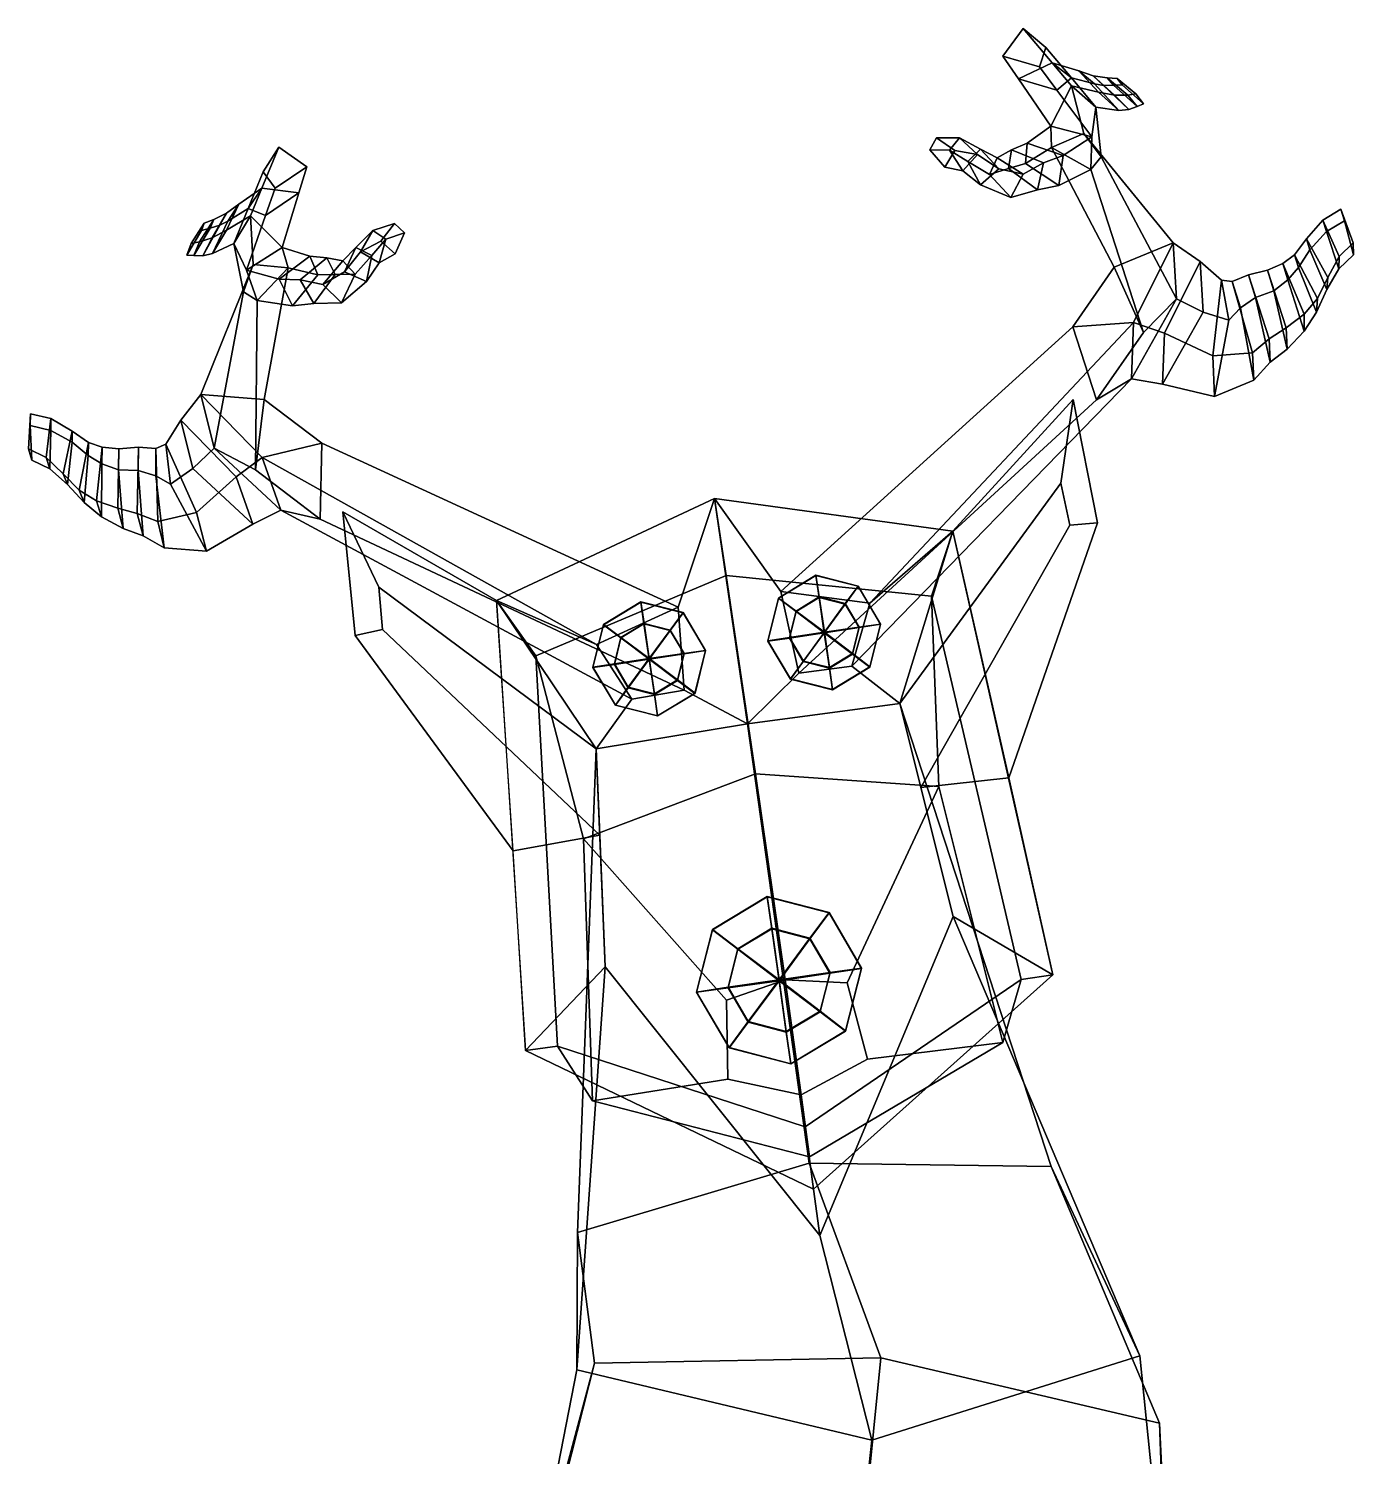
# Model space of a CAD drawing. Extents: x -141 to 84, y -151 to 338.
# Drawn here: x -100.3 to 76.6, y 147.2 to 337.8 of the extents above; entities that cross this region are included whole.
import ezdxf

# ---------------------------------------------------------------- set-up
doc = ezdxf.new("R2010")
doc.units = 0

msp = doc.modelspace()

# ---------------------------------------------------------------- linework, layer by layer
for points in [[(32.498646, 337.800385, 152.769943), (35.517334, 335.289307, 151.964478), (34.654804, 332.692993, 151.889999), (29.772875, 334.105652, 153.294601)], [(36.35939, 333.223785, 156.94339), (32.498646, 337.800385, 152.769943), (29.772875, 334.105652, 153.294601), (31.854406, 331.088348, 155.798935)], [(36.35939, 333.223785, 156.94339), (38.928284, 331.204956, 155.000259), (35.517334, 335.289307, 151.964478), (32.498646, 337.800385, 152.769943)], [(31.854406, 331.088348, 155.798935), (29.772875, 334.105652, 153.294601), (34.654804, 332.692993, 151.889999), (36.991055, 329.578522, 153.939804)], [(38.928284, 331.204956, 155.000259), (36.991055, 329.578522, 153.939804), (34.654804, 332.692993, 151.889999), (35.517334, 335.289307, 151.964478)], [(36.198292, 324.779114, 161.033752), (38.950001, 330.147583, 159.747467), (36.35939, 333.223785, 156.94339), (31.854406, 331.088348, 155.798935)], [(38.950001, 330.147583, 159.747467), (42.532917, 329.324646, 156.849243), (39.897133, 332.148193, 154.706131), (36.35939, 333.223785, 156.94339)], [(36.35939, 333.223785, 156.94339), (39.897133, 332.148193, 154.706131), (42.012871, 330.435974, 152.64357), (38.928284, 331.204956, 155.000259)], [(42.532917, 329.324646, 156.849243), (44.688637, 328.921661, 154.398926), (41.833206, 331.507935, 153.391083), (39.897133, 332.148193, 154.706131)], [(39.897133, 332.148193, 154.706131), (41.833206, 331.507935, 153.391083), (43.198479, 330.219147, 150.973083), (42.012871, 330.435974, 152.64357)], [(36.198292, 324.779114, 161.033752), (31.854406, 331.088348, 155.798935), (36.991055, 329.578522, 153.939804), (41.652744, 323.351746, 158.03624)], [(40.605816, 323.781921, 164.367523), (38.950001, 330.147583, 159.747467), (36.198292, 324.779114, 161.033752), (36.291756, 321.907806, 163.404617)], [(41.652744, 323.351746, 158.03624), (36.991055, 329.578522, 153.939804), (38.928284, 331.204956, 155.000259), (42.180771, 327.303497, 157.898804)], [(38.928284, 331.204956, 155.000259), (42.012871, 330.435974, 152.64357), (45.258633, 326.876892, 154.776672), (42.180771, 327.303497, 157.898804)], [(40.605816, 323.781921, 164.367523), (42.919254, 320.685242, 161.591019), (42.180771, 327.303497, 157.898804), (38.950001, 330.147583, 159.747467)], [(42.180771, 327.303497, 157.898804), (45.258633, 326.876892, 154.776672), (42.532917, 329.324646, 156.849243), (38.950001, 330.147583, 159.747467)], [(44.688637, 328.921661, 154.398926), (46.452412, 328.911896, 149.900513), (43.717415, 331.213318, 149.636032), (41.833206, 331.507935, 153.391083)], [(41.833206, 331.507935, 153.391083), (43.717415, 331.213318, 149.636032), (44.525635, 330.227448, 147.20047), (43.198479, 330.219147, 150.973083)], [(42.012871, 330.435974, 152.64357), (43.198479, 330.219147, 150.973083), (46.594131, 326.999939, 151.769455), (45.258633, 326.876892, 154.776672)], [(43.198479, 330.219147, 150.973083), (44.525635, 330.227448, 147.20047), (47.711349, 327.384338, 147.151718), (46.594131, 326.999939, 151.769455)], [(46.452412, 328.911896, 149.900513), (47.531326, 329.073334, 145.856766), (45.053143, 331.134613, 145.743149), (43.717415, 331.213318, 149.636032)], [(43.717415, 331.213318, 149.636032), (45.053143, 331.134613, 145.743149), (45.695148, 330.280792, 143.512589), (44.525635, 330.227448, 147.20047)], [(44.525635, 330.227448, 147.20047), (45.695148, 330.280792, 143.512589), (48.569572, 327.737976, 143.322083), (47.711349, 327.384338, 147.151718)], [(48.569572, 327.737976, 143.322083), (45.695148, 330.280792, 143.512589), (45.053143, 331.134613, 145.743149), (47.531326, 329.073334, 145.856766)], [(45.258633, 326.876892, 154.776672), (46.594131, 326.999939, 151.769455), (44.688637, 328.921661, 154.398926), (42.532917, 329.324646, 156.849243)], [(46.594131, 326.999939, 151.769455), (47.711349, 327.384338, 147.151718), (46.452412, 328.911896, 149.900513), (44.688637, 328.921661, 154.398926)], [(47.711349, 327.384338, 147.151718), (48.569572, 327.737976, 143.322083), (47.531326, 329.073334, 145.856766), (46.452412, 328.911896, 149.900513)], [(42.919254, 320.685242, 161.591019), (41.509342, 318.982452, 160.400238), (41.652744, 323.351746, 158.03624), (42.180771, 327.303497, 157.898804)], [(36.198292, 324.779114, 161.033752), (33.016151, 322.494965, 159.604645), (32.784843, 319.801697, 161.594772), (36.291756, 321.907806, 163.404617)], [(41.652744, 323.351746, 158.03624), (37.834736, 320.848236, 156.935257), (33.016151, 322.494965, 159.604645), (36.198292, 324.779114, 161.033752)], [(22.03688, 319.295441, 151.16597), (20.046551, 321.61026, 153.01796), (20.901869, 323.215576, 152.219772), (23.357977, 321.509766, 150.590637)], [(23.982243, 323.195892, 153.984207), (20.901869, 323.215576, 152.219772), (20.046551, 321.61026, 153.01796), (22.657434, 321.559052, 154.642868)], [(26.382042, 320.977325, 152.068253), (23.357977, 321.509766, 150.590637), (20.901869, 323.215576, 152.219772), (23.982243, 323.195892, 153.984207)], [(26.80238, 321.71228, 155.932724), (23.982243, 323.195892, 153.984207), (22.657434, 321.559052, 154.642868), (25.118572, 320.034454, 156.523468)], [(29.23568, 319.085754, 153.715271), (26.382042, 320.977325, 152.068253), (23.982243, 323.195892, 153.984207), (26.80238, 321.71228, 155.932724)], [(33.016151, 322.494965, 159.604645), (30.936371, 321.589508, 158.491348), (30.53651, 319.121124, 160.190521), (32.784843, 319.801697, 161.594772)], [(37.834736, 320.848236, 156.935257), (35.201061, 319.896088, 156.095169), (30.936371, 321.589508, 158.491348), (33.016151, 322.494965, 159.604645)], [(52.513546, 309.202087, 175.84584), (40.605816, 323.781921, 164.367523), (36.291756, 321.907806, 163.404617), (44.65464, 305.948242, 177.607834)], [(41.509342, 318.982452, 160.400238), (37.256359, 316.839386, 158.841614), (37.834736, 320.848236, 156.935257), (41.652744, 323.351746, 158.03624)], [(52.959984, 301.722198, 172.863602), (42.919254, 320.685242, 161.591019), (40.605816, 323.781921, 164.367523), (52.513546, 309.202087, 175.84584)], [(-69.120522, 316.474426, 156.825272), (-66.847534, 321.97464, 152.653976), (-68.963188, 318.675812, 151.845383), (-70.964554, 313.781097, 154.879608)], [(-69.120522, 316.474426, 156.825272), (-64.190956, 315.850494, 155.692612), (-63.131588, 319.335388, 153.188934), (-66.847534, 321.97464, 152.653976)], [(-66.847534, 321.97464, 152.653976), (-63.131588, 319.335388, 153.188934), (-67.357216, 316.496643, 151.775986), (-68.963188, 318.675812, 151.845383)], [(22.657434, 321.559052, 154.642868), (20.046551, 321.61026, 153.01796), (22.03688, 319.295441, 151.16597), (24.43309, 318.813232, 152.391693)], [(24.43309, 318.813232, 152.391693), (22.03688, 319.295441, 151.16597), (23.357977, 321.509766, 150.590637), (26.382042, 320.977325, 152.068253)], [(25.118572, 320.034454, 156.523468), (22.657434, 321.559052, 154.642868), (24.43309, 318.813232, 152.391693), (26.809061, 316.929962, 153.884933)], [(26.809061, 316.929962, 153.884933), (24.43309, 318.813232, 152.391693), (26.382042, 320.977325, 152.068253), (29.23568, 319.085754, 153.715271)], [(29.030426, 320.562286, 157.515823), (26.80238, 321.71228, 155.932724), (25.118572, 320.034454, 156.523468), (27.990139, 318.331909, 158.687622)], [(32.49268, 318.345276, 155.306046), (29.23568, 319.085754, 153.715271), (26.80238, 321.71228, 155.932724), (29.030426, 320.562286, 157.515823)], [(30.936371, 321.589508, 158.491348), (29.030426, 320.562286, 157.515823), (27.990139, 318.331909, 158.687622), (30.53651, 319.121124, 160.190521)], [(35.201061, 319.896088, 156.095169), (32.49268, 318.345276, 155.306046), (29.030426, 320.562286, 157.515823), (30.936371, 321.589508, 158.491348)], [(36.291756, 321.907806, 163.404617), (32.784843, 319.801697, 161.594772), (37.256359, 316.839386, 158.841614), (41.509342, 318.982452, 160.400238)], [(37.256359, 316.839386, 158.841614), (34.411671, 316.272308, 157.672104), (35.201061, 319.896088, 156.095169), (37.834736, 320.848236, 156.935257)], [(48.543968, 297.226868, 172.848892), (44.65464, 305.948242, 177.607834), (36.291756, 321.907806, 163.404617), (41.509342, 318.982452, 160.400238)], [(52.959984, 301.722198, 172.863602), (48.543968, 297.226868, 172.848892), (41.509342, 318.982452, 160.400238), (42.919254, 320.685242, 161.591019)], [(-70.964554, 313.781097, 154.879608), (-68.963188, 318.675812, 151.845383), (-67.357216, 316.496643, 151.775986), (-68.633591, 312.845306, 153.825073)], [(-64.190956, 315.850494, 155.692612), (-68.633591, 312.845306, 153.825073), (-67.357216, 316.496643, 151.775986), (-63.131588, 319.335388, 153.188934)], [(27.990139, 318.331909, 158.687622), (25.118572, 320.034454, 156.523468), (26.809061, 316.929962, 153.884933), (30.855827, 315.235962, 156.204071)], [(30.855827, 315.235962, 156.204071), (26.809061, 316.929962, 153.884933), (29.23568, 319.085754, 153.715271), (32.49268, 318.345276, 155.306046)], [(30.53651, 319.121124, 160.190521), (27.990139, 318.331909, 158.687622), (30.855827, 315.235962, 156.204071), (34.411671, 316.272308, 157.672104)], [(32.784843, 319.801697, 161.594772), (30.53651, 319.121124, 160.190521), (34.411671, 316.272308, 157.672104), (37.256359, 316.839386, 158.841614)], [(34.411671, 316.272308, 157.672104), (30.855827, 315.235962, 156.204071), (32.49268, 318.345276, 155.306046), (35.201061, 319.896088, 156.095169)], [(-70.648087, 312.78241, 159.628204), (-69.120522, 316.474426, 156.825272), (-72.172768, 314.370392, 154.582306), (-73.823418, 310.904633, 156.72406)], [(-69.120522, 316.474426, 156.825272), (-70.964554, 313.781097, 154.879608), (-73.679077, 312.107086, 152.517853), (-72.172768, 314.370392, 154.582306)], [(-66.407166, 308.573151, 160.92662), (-64.190956, 315.850494, 155.692612), (-69.120522, 316.474426, 156.825272), (-70.648087, 312.78241, 159.628204)], [(-66.407166, 308.573151, 160.92662), (-71.185959, 305.555847, 157.920654), (-68.633591, 312.845306, 153.825073), (-64.190956, 315.850494, 155.692612)], [(-75.76458, 309.86203, 154.270111), (-73.828232, 313.171173, 153.264252), (-75.548126, 312.312012, 149.505859), (-77.458626, 309.308411, 149.768295)], [(-73.828232, 313.171173, 153.264252), (-74.749199, 311.537506, 150.845322), (-76.030067, 311.134949, 147.070084), (-75.548126, 312.312012, 149.505859)], [(-73.823418, 310.904633, 156.72406), (-72.172768, 314.370392, 154.582306), (-73.828232, 313.171173, 153.264252), (-75.76458, 309.86203, 154.270111)], [(-70.964554, 313.781097, 154.879608), (-72.876038, 309.112183, 157.777023), (-75.691284, 307.764801, 154.649612), (-73.679077, 312.107086, 152.517853)], [(-72.876038, 309.112183, 157.777023), (-70.648087, 312.78241, 159.628204), (-73.823418, 310.904633, 156.72406), (-75.691284, 307.764801, 154.649612)], [(-72.172768, 314.370392, 154.582306), (-73.679077, 312.107086, 152.517853), (-74.749199, 311.537506, 150.845322), (-73.828232, 313.171173, 153.264252)], [(-71.185959, 305.555847, 157.920654), (-72.876038, 309.112183, 157.777023), (-70.964554, 313.781097, 154.879608), (-68.633591, 312.845306, 153.825073)], [(-70.294037, 306.28537, 164.253403), (-70.648087, 312.78241, 159.628204), (-72.876038, 309.112183, 157.777023), (-71.580818, 302.661743, 161.476624)], [(-70.294037, 306.28537, 164.253403), (-65.625565, 305.841003, 163.300797), (-66.407166, 308.573151, 160.92662), (-70.648087, 312.78241, 159.628204)], [(74.665871, 307.35199, 153.058197), (76.532288, 309.187805, 149.955566), (74.885475, 313.690887, 149.51445), (72.480537, 312.224823, 152.950119)], [(72.480537, 312.224823, 152.950119), (74.885475, 313.690887, 149.51445), (75.374817, 312.152649, 147.267349), (72.970818, 310.694122, 150.3367)], [(76.532288, 309.187805, 149.955566), (76.568932, 307.581818, 147.41774), (75.374817, 312.152649, 147.267349), (74.885475, 313.690887, 149.51445)], [(-79.147034, 307.551544, 143.187469), (-78.550179, 309.126282, 145.722214), (-76.811386, 311.824677, 145.610443), (-77.174042, 310.823273, 143.379807)], [(-76.030067, 311.134949, 147.070084), (-78.208817, 307.484833, 147.019272), (-79.147034, 307.551544, 143.187469), (-77.174042, 310.823273, 143.379807)], [(-77.458626, 309.308411, 149.768295), (-75.548126, 312.312012, 149.505859), (-76.811386, 311.824677, 145.610443), (-78.550179, 309.126282, 145.722214)], [(-74.749199, 311.537506, 150.845322), (-77.011719, 307.469147, 151.639694), (-78.208817, 307.484833, 147.019272), (-76.030067, 311.134949, 147.070084)], [(-75.548126, 312.312012, 149.505859), (-76.030067, 311.134949, 147.070084), (-77.174042, 310.823273, 143.379807), (-76.811386, 311.824677, 145.610443)], [(-73.679077, 312.107086, 152.517853), (-75.691284, 307.764801, 154.649612), (-77.011719, 307.469147, 151.639694), (-74.749199, 311.537506, 150.845322)], [(-75.691284, 307.764801, 154.649612), (-73.823418, 310.904633, 156.72406), (-75.76458, 309.86203, 154.270111), (-77.011719, 307.469147, 151.639694)], [(-58.092197, 305.333893, 153.627563), (-56.55444, 308.559814, 155.846817), (-54.321789, 310.825134, 153.902176), (-55.947525, 307.992493, 151.983871)], [(-56.55444, 308.559814, 155.846817), (-54.444145, 307.492279, 156.442459), (-52.564903, 309.686218, 154.565018), (-54.321789, 310.825134, 153.902176)], [(-55.947525, 307.992493, 151.983871), (-54.321789, 310.825134, 153.902176), (-51.400566, 311.789154, 152.143692), (-53.232502, 309.422058, 150.511459)], [(-54.321789, 310.825134, 153.902176), (-52.564903, 309.686218, 154.565018), (-50.099503, 310.535187, 152.945068), (-51.400566, 311.789154, 152.143692)], [(-51.306164, 307.735474, 151.091431), (-53.232502, 309.422058, 150.511459), (-51.400566, 311.789154, 152.143692), (-50.099503, 310.535187, 152.945068)], [(73.142265, 304.558105, 156.757324), (74.665871, 307.35199, 153.058197), (72.480537, 312.224823, 152.950119), (70.289261, 309.729797, 157.171326)], [(70.289261, 309.729797, 157.171326), (72.480537, 312.224823, 152.950119), (72.970818, 310.694122, 150.3367), (70.73333, 308.270966, 154.13028)], [(72.970818, 310.694122, 150.3367), (75.374817, 312.152649, 147.267349), (76.568932, 307.581818, 147.41774), (74.639038, 305.726776, 150.149567)], [(-78.208817, 307.484833, 147.019272), (-77.458626, 309.308411, 149.768295), (-78.550179, 309.126282, 145.722214), (-79.147034, 307.551544, 143.187469)], [(-77.011719, 307.469147, 151.639694), (-75.76458, 309.86203, 154.270111), (-77.458626, 309.308411, 149.768295), (-78.208817, 307.484833, 147.019272)], [(-71.580818, 302.661743, 161.476624), (-72.876038, 309.112183, 157.777023), (-71.185959, 305.555847, 157.920654), (-69.732216, 301.488983, 160.290512)], [(-53.439644, 306.546417, 152.313156), (-55.947525, 307.992493, 151.983871), (-53.232502, 309.422058, 150.511459), (-51.306164, 307.735474, 151.091431)], [(-54.444145, 307.492279, 156.442459), (-55.133152, 304.041534, 153.803894), (-53.439644, 306.546417, 152.313156), (-52.564903, 309.686218, 154.565018)], [(-52.564903, 309.686218, 154.565018), (-53.439644, 306.546417, 152.313156), (-51.306164, 307.735474, 151.091431), (-50.099503, 310.535187, 152.945068)], [(47.235043, 298.57547, 182.689713), (52.513546, 309.202087, 175.84584), (44.65464, 305.948242, 177.607834), (39.096497, 297.990417, 183.07431)], [(47.235043, 298.57547, 182.689713), (51.335075, 297.139801, 180.680618), (56.104614, 306.694275, 174.518646), (52.513546, 309.202087, 175.84584)], [(52.513546, 309.202087, 175.84584), (56.104614, 306.694275, 174.518646), (56.498665, 299.95874, 171.839752), (52.959984, 301.722198, 172.863602)], [(71.774879, 301.769501, 160.343918), (73.142265, 304.558105, 156.757324), (70.289261, 309.729797, 157.171326), (68.696526, 307.575287, 160.681412)], [(68.696526, 307.575287, 160.681412), (70.289261, 309.729797, 157.171326), (70.73333, 308.270966, 154.13028), (69.215477, 305.90036, 157.331512)], [(70.73333, 308.270966, 154.13028), (72.970818, 310.694122, 150.3367), (74.639038, 305.726776, 150.149567), (72.997604, 302.964905, 153.425262)], [(74.639038, 305.726776, 150.149567), (76.568932, 307.581818, 147.41774), (76.532288, 309.187805, 149.955566), (74.665871, 307.35199, 153.058197)], [(-71.185959, 305.555847, 157.920654), (-66.407166, 308.573151, 160.92662), (-62.695187, 307.395294, 159.50618), (-66.801857, 304.366486, 156.829819)], [(-66.801857, 304.366486, 156.829819), (-62.695187, 307.395294, 159.50618), (-60.44619, 307.178223, 158.397812), (-64.010216, 304.274384, 155.995651)], [(-66.407166, 308.573151, 160.92662), (-65.625565, 305.841003, 163.300797), (-61.659595, 304.928101, 161.499832), (-62.695187, 307.395294, 159.50618)], [(-64.010216, 304.274384, 155.995651), (-60.44619, 307.178223, 158.397812), (-58.325691, 306.79248, 157.426941), (-60.967781, 303.640106, 155.213211)], [(-62.695187, 307.395294, 159.50618), (-61.659595, 304.928101, 161.499832), (-59.318546, 304.973328, 160.100433), (-60.44619, 307.178223, 158.397812)], [(-60.967781, 303.640106, 155.213211), (-58.325691, 306.79248, 157.426941), (-56.55444, 308.559814, 155.846817), (-58.092197, 305.333893, 153.627563)], [(-60.44619, 307.178223, 158.397812), (-59.318546, 304.973328, 160.100433), (-56.661236, 305.006744, 158.603027), (-58.325691, 306.79248, 157.426941)], [(-56.661236, 305.006744, 158.603027), (-58.47411, 301.207642, 156.117538), (-55.133152, 304.041534, 153.803894), (-54.444145, 307.492279, 156.442459)], [(-58.325691, 306.79248, 157.426941), (-56.661236, 305.006744, 158.603027), (-54.444145, 307.492279, 156.442459), (-56.55444, 308.559814, 155.846817)], [(-55.133152, 304.041534, 153.803894), (-58.092197, 305.333893, 153.627563), (-55.947525, 307.992493, 151.983871), (-53.439644, 306.546417, 152.313156)], [(70.009651, 299.693024, 163.613159), (71.774879, 301.769501, 160.343918), (68.696526, 307.575287, 160.681412), (67.129539, 306.420746, 163.333481)], [(67.129539, 306.420746, 163.333481), (68.696526, 307.575287, 160.681412), (69.215477, 305.90036, 157.331512), (67.822815, 304.262695, 159.786499)], [(69.215477, 305.90036, 157.331512), (70.73333, 308.270966, 154.13028), (72.997604, 302.964905, 153.425262), (71.642433, 299.952576, 156.662354)], [(72.997604, 302.964905, 153.425262), (74.639038, 305.726776, 150.149567), (74.665871, 307.35199, 153.058197), (73.142265, 304.558105, 156.757324)], [(-77.259781, 288.956573, 175.730515), (-68.794594, 288.275055, 177.508911), (-65.625565, 305.841003, 163.300797), (-70.294037, 306.28537, 164.253403)], [(-75.486961, 281.791931, 172.757339), (-77.259781, 288.956573, 175.730515), (-70.294037, 306.28537, 164.253403), (-71.580818, 302.661743, 161.476624)], [(-69.732216, 301.488983, 160.290512), (-71.185959, 305.555847, 157.920654), (-66.801857, 304.366486, 156.829819), (-65.044029, 300.767883, 158.741989)], [(-69.949883, 278.8927, 172.754456), (-69.732216, 301.488983, 160.290512), (-65.625565, 305.841003, 163.300797), (-68.794594, 288.275055, 177.508911)], [(-65.625565, 305.841003, 163.300797), (-69.732216, 301.488983, 160.290512), (-65.044029, 300.767883, 158.741989), (-61.659595, 304.928101, 161.499832)], [(-59.318546, 304.973328, 160.100433), (-62.167587, 301.100769, 157.57814), (-58.47411, 301.207642, 156.117538), (-56.661236, 305.006744, 158.603027)], [(-58.47411, 301.207642, 156.117538), (-60.967781, 303.640106, 155.213211), (-58.092197, 305.333893, 153.627563), (-55.133152, 304.041534, 153.803894)], [(39.096497, 297.990417, 183.07431), (44.65464, 305.948242, 177.607834), (48.543968, 297.226868, 172.848892), (42.296234, 288.259491, 177.153366)], [(51.335075, 297.139801, 180.680618), (57.7943, 294.093567, 178.329681), (58.944839, 304.223846, 173.805847), (56.104614, 306.694275, 174.518646)], [(56.104614, 306.694275, 174.518646), (58.944839, 304.223846, 173.805847), (59.94862, 298.858582, 170.283905), (56.498665, 299.95874, 171.839752)], [(65.331352, 296.399261, 170.297775), (67.603958, 297.846375, 167.175873), (65.095634, 305.529633, 166.155411), (62.543018, 304.933258, 169.163803)], [(62.543018, 304.933258, 169.163803), (65.095634, 305.529633, 166.155411), (65.953857, 302.799194, 162.443024), (63.4972, 301.900513, 165.038971)], [(67.603958, 297.846375, 167.175873), (70.009651, 299.693024, 163.613159), (67.129539, 306.420746, 163.333481), (65.095634, 305.529633, 166.155411)], [(65.095634, 305.529633, 166.155411), (67.129539, 306.420746, 163.333481), (67.822815, 304.262695, 159.786499), (65.953857, 302.799194, 162.443024)], [(67.822815, 304.262695, 159.786499), (69.215477, 305.90036, 157.331512), (71.642433, 299.952576, 156.662354), (69.997917, 297.413116, 159.651764)], [(-65.044029, 300.767883, 158.741989), (-66.801857, 304.366486, 156.829819), (-64.010216, 304.274384, 155.995651), (-62.167587, 301.100769, 157.57814)], [(-61.659595, 304.928101, 161.499832), (-65.044029, 300.767883, 158.741989), (-62.167587, 301.100769, 157.57814), (-59.318546, 304.973328, 160.100433)], [(-62.167587, 301.100769, 157.57814), (-64.010216, 304.274384, 155.995651), (-60.967781, 303.640106, 155.213211), (-58.47411, 301.207642, 156.117538)], [(57.7943, 294.093567, 178.329681), (63.075768, 294.501282, 173.820404), (60.400429, 304.054199, 172.174591), (58.944839, 304.223846, 173.805847)], [(58.944839, 304.223846, 173.805847), (60.400429, 304.054199, 172.174591), (61.491596, 300.499664, 167.733017), (59.94862, 298.858582, 170.283905)], [(63.075768, 294.501282, 173.820404), (65.331352, 296.399261, 170.297775), (62.543018, 304.933258, 169.163803), (60.400429, 304.054199, 172.174591)], [(60.400429, 304.054199, 172.174591), (62.543018, 304.933258, 169.163803), (63.4972, 301.900513, 165.038971), (61.491596, 300.499664, 167.733017)], [(65.953857, 302.799194, 162.443024), (67.822815, 304.262695, 159.786499), (69.997917, 297.413116, 159.651764), (67.707359, 295.015869, 162.950592)], [(71.642433, 299.952576, 156.662354), (72.997604, 302.964905, 153.425262), (73.142265, 304.558105, 156.757324), (71.774879, 301.769501, 160.343918)], [(-75.486961, 281.791931, 172.757339), (-71.580818, 302.661743, 161.476624), (-69.732216, 301.488983, 160.290512), (-69.949883, 278.8927, 172.754456)], [(46.962769, 291.02243, 178.341583), (42.296234, 288.259491, 177.153366), (48.543968, 297.226868, 172.848892), (52.959984, 301.722198, 172.863602)], [(52.959984, 301.722198, 172.863602), (56.498665, 299.95874, 171.839752), (51.083691, 290.337128, 176.771927), (46.962769, 291.02243, 178.341583)], [(61.491596, 300.499664, 167.733017), (63.4972, 301.900513, 165.038971), (65.446594, 293.255493, 165.603027), (63.253742, 290.841156, 168.71579)], [(63.4972, 301.900513, 165.038971), (65.953857, 302.799194, 162.443024), (67.707359, 295.015869, 162.950592), (65.446594, 293.255493, 165.603027)], [(69.997917, 297.413116, 159.651764), (71.642433, 299.952576, 156.662354), (71.774879, 301.769501, 160.343918), (70.009651, 299.693024, 163.613159)], [(56.498665, 299.95874, 171.839752), (59.94862, 298.858582, 170.283905), (58.008369, 288.69223, 173.832565), (51.083691, 290.337128, 176.771927)], [(59.94862, 298.858582, 170.283905), (61.491596, 300.499664, 167.733017), (63.253742, 290.841156, 168.71579), (58.008369, 288.69223, 173.832565)], [(67.707359, 295.015869, 162.950592), (69.997917, 297.413116, 159.651764), (70.009651, 299.693024, 163.613159), (67.603958, 297.846375, 167.175873)], [(0.133833, 262.631042, 199.576828), (12.027807, 261.072113, 199.545776), (47.235043, 298.57547, 182.689713), (39.096497, 297.990417, 183.07431)], [(0.133833, 262.631042, 199.576828), (39.096497, 297.990417, 183.07431), (42.296234, 288.259491, 177.153366), (2.544589, 251.750656, 189.272949)], [(12.027807, 261.072113, 199.545776), (9.606015, 252.682388, 192.20163), (46.962769, 291.02243, 178.341583), (47.235043, 298.57547, 182.689713)], [(46.962769, 291.02243, 178.341583), (51.083691, 290.337128, 176.771927), (51.335075, 297.139801, 180.680618), (47.235043, 298.57547, 182.689713)], [(65.446594, 293.255493, 165.603027), (67.707359, 295.015869, 162.950592), (67.603958, 297.846375, 167.175873), (65.331352, 296.399261, 170.297775)], [(51.083691, 290.337128, 176.771927), (58.008369, 288.69223, 173.832565), (57.7943, 294.093567, 178.329681), (51.335075, 297.139801, 180.680618)], [(63.253742, 290.841156, 168.71579), (65.446594, 293.255493, 165.603027), (65.331352, 296.399261, 170.297775), (63.075768, 294.501282, 173.820404)], [(58.008369, 288.69223, 173.832565), (63.253742, 290.841156, 168.71579), (63.075768, 294.501282, 173.820404), (57.7943, 294.093567, 178.329681)], [(9.606015, 252.682388, 192.20163), (2.544589, 251.750656, 189.272949), (42.296234, 288.259491, 177.153366), (46.962769, 291.02243, 178.341583)], [(-69.065811, 280.560547, 182.595642), (-77.259781, 288.956573, 175.730515), (-79.948349, 285.51532, 174.401184), (-72.564079, 277.977264, 180.582413)], [(-77.259781, 288.956573, 175.730515), (-75.486961, 281.791931, 172.757339), (-78.348709, 279.070892, 171.730667), (-79.948349, 285.51532, 174.401184)], [(-69.065811, 280.560547, 182.595642), (-61.124916, 282.458435, 182.992722), (-68.794594, 288.275055, 177.508911), (-77.259781, 288.956573, 175.730515)], [(-61.124916, 282.458435, 182.992722), (-61.343567, 272.320953, 177.077225), (-69.949883, 278.8927, 172.754456), (-68.794594, 288.275055, 177.508911)], [(37.517014, 277.116608, 186.620102), (16.024065, 247.684494, 189.844757), (23.096821, 270.719574, 209.169296), (39.17543, 288.301819, 191.570236)], [(42.419807, 271.822052, 191.669754), (39.17543, 288.301819, 191.570236), (23.096821, 270.719574, 209.169296), (30.580845, 237.779068, 209.403976)], [(39.17543, 288.301819, 191.570236), (42.419807, 271.822052, 191.669754), (38.708652, 271.489899, 186.661026), (37.517014, 277.116608, 186.620102)], [(-100.254784, 281.678833, 149.803726), (-100.016014, 286.38324, 149.357391), (-100.035194, 284.796448, 147.112152), (-99.824562, 280.16568, 147.268509)], [(-97.922508, 280.526581, 152.912125), (-97.276657, 285.741028, 152.799225), (-100.016014, 286.38324, 149.357391), (-100.254784, 281.678833, 149.803726)], [(-97.276657, 285.741028, 152.799225), (-97.300529, 284.160065, 150.187576), (-100.035194, 284.796448, 147.112152), (-100.016014, 286.38324, 149.357391)], [(-97.300529, 284.160065, 150.187576), (-97.427727, 279.01355, 150.006165), (-99.824562, 280.16568, 147.268509), (-100.035194, 284.796448, 147.112152)], [(-95.634148, 278.374207, 156.617966), (-94.434708, 284.070831, 157.027847), (-97.276657, 285.741028, 152.799225), (-97.922508, 280.526581, 152.912125)], [(-94.437767, 282.570251, 153.988464), (-95.038406, 276.925629, 153.288605), (-97.427727, 279.01355, 150.006165), (-97.300529, 284.160065, 150.187576)], [(-94.434708, 284.070831, 157.027847), (-94.437767, 282.570251, 153.988464), (-97.300529, 284.160065, 150.187576), (-97.276657, 285.741028, 152.799225)], [(-93.498306, 276.17807, 160.210876), (-92.267662, 282.536591, 160.543732), (-94.434708, 284.070831, 157.027847), (-95.634148, 278.374207, 156.617966)], [(-92.267662, 282.536591, 160.543732), (-92.280029, 280.810486, 157.195648), (-94.437767, 282.570251, 153.988464), (-94.434708, 284.070831, 157.027847)], [(-72.564079, 277.977264, 180.582413), (-79.948349, 285.51532, 174.401184), (-81.931984, 282.339996, 173.687531), (-77.845932, 273.178711, 178.226456)], [(-79.948349, 285.51532, 174.401184), (-78.348709, 279.070892, 171.730667), (-81.323608, 277.001923, 170.171448), (-81.931984, 282.339996, 173.687531)], [(-92.280029, 280.810486, 157.195648), (-92.850441, 274.515503, 156.532242), (-95.038406, 276.925629, 153.288605), (-94.437767, 282.570251, 153.988464)], [(-91.193863, 274.765472, 163.485703), (-90.423409, 281.929016, 163.199905), (-92.267662, 282.536591, 160.543732), (-93.498306, 276.17807, 160.210876)], [(-90.423409, 281.929016, 163.199905), (-90.460861, 279.697479, 159.655151), (-92.280029, 280.810486, 157.195648), (-92.267662, 282.536591, 160.543732)], [(-81.931984, 282.339996, 173.687531), (-81.323608, 277.001923, 170.171448), (-83.286354, 278.077026, 167.61615), (-83.276291, 281.741699, 172.054367)], [(-77.845932, 273.178711, 178.226456), (-81.931984, 282.339996, 173.687531), (-83.276291, 281.741699, 172.054367), (-83.022301, 271.980438, 173.709625)], [(-69.065811, 280.560547, 182.595642), (-24.465559, 255.562195, 199.524963), (-13.539767, 260.560669, 199.56871), (-61.124916, 282.458435, 182.992722)], [(-13.539767, 260.560669, 199.56871), (-12.741092, 249.458359, 189.26503), (-61.343567, 272.320953, 177.077225), (-61.124916, 282.458435, 182.992722)], [(-97.427727, 279.01355, 150.006165), (-97.922508, 280.526581, 152.912125), (-100.254784, 281.678833, 149.803726), (-99.824562, 280.16568, 147.268509)], [(-95.038406, 276.925629, 153.288605), (-95.634148, 278.374207, 156.617966), (-97.922508, 280.526581, 152.912125), (-97.427727, 279.01355, 150.006165)], [(-90.460861, 279.697479, 159.655151), (-90.527161, 272.632446, 159.527695), (-92.850441, 274.515503, 156.532242), (-92.280029, 280.810486, 157.195648)], [(-88.345039, 273.758301, 167.054398), (-88.210838, 281.708191, 166.026154), (-90.423409, 281.929016, 163.199905), (-91.193863, 274.765472, 163.485703)], [(-88.210838, 281.708191, 166.026154), (-88.238106, 278.889801, 162.316544), (-90.460861, 279.697479, 159.655151), (-90.423409, 281.929016, 163.199905)], [(-85.741928, 273.083771, 170.181412), (-85.589577, 281.919342, 169.039185), (-88.210838, 281.708191, 166.026154), (-88.345039, 273.758301, 167.054398)], [(-85.589577, 281.919342, 169.039185), (-85.620895, 278.786865, 164.917282), (-88.238106, 278.889801, 162.316544), (-88.210838, 281.708191, 166.026154)], [(-83.022301, 271.980438, 173.709625), (-83.276291, 281.741699, 172.054367), (-85.589577, 281.919342, 169.039185), (-85.741928, 273.083771, 170.181412)], [(-83.276291, 281.741699, 172.054367), (-83.286354, 278.077026, 167.61615), (-85.620895, 278.786865, 164.917282), (-85.589577, 281.919342, 169.039185)], [(-75.486961, 281.791931, 172.757339), (-66.60434, 273.529816, 178.256378), (-70.344246, 271.652466, 176.682053), (-78.348709, 279.070892, 171.730667)], [(-66.60434, 273.529816, 178.256378), (-75.486961, 281.791931, 172.757339), (-69.949883, 278.8927, 172.754456), (-61.343567, 272.320953, 177.077225)], [(-66.60434, 273.529816, 178.256378), (-69.065811, 280.560547, 182.595642), (-72.564079, 277.977264, 180.582413), (-70.344246, 271.652466, 176.682053)], [(-24.465559, 255.562195, 199.524963), (-69.065811, 280.560547, 182.595642), (-66.60434, 273.529816, 178.256378), (-19.759007, 248.279205, 192.186462)], [(-92.850441, 274.515503, 156.532242), (-93.498306, 276.17807, 160.210876), (-95.634148, 278.374207, 156.617966), (-95.038406, 276.925629, 153.288605)], [(-88.238106, 278.889801, 162.316544), (-87.6287, 271.073578, 162.832993), (-90.527161, 272.632446, 159.527695), (-90.460861, 279.697479, 159.655151)], [(-85.620895, 278.786865, 164.917282), (-84.947403, 270.100128, 165.490829), (-87.6287, 271.073578, 162.832993), (-88.238106, 278.889801, 162.316544)], [(-83.286354, 278.077026, 167.61615), (-82.139259, 268.491791, 168.609634), (-84.947403, 270.100128, 165.490829), (-85.620895, 278.786865, 164.917282)], [(-78.348709, 279.070892, 171.730667), (-70.344246, 271.652466, 176.682053), (-76.487343, 268.039825, 173.735764), (-81.323608, 277.001923, 170.171448)], [(-81.323608, 277.001923, 170.171448), (-76.487343, 268.039825, 173.735764), (-82.139259, 268.491791, 168.609634), (-83.286354, 278.077026, 167.61615)], [(-70.344246, 271.652466, 176.682053), (-72.564079, 277.977264, 180.582413), (-77.845932, 273.178711, 178.226456), (-76.487343, 268.039825, 173.735764)], [(38.708652, 271.489899, 186.661026), (18.842373, 236.469635, 189.95163), (16.024065, 247.684494, 189.844757), (37.517014, 277.116608, 186.620102)], [(-90.527161, 272.632446, 159.527695), (-91.193863, 274.765472, 163.485703), (-93.498306, 276.17807, 160.210876), (-92.850441, 274.515503, 156.532242)], [(-87.6287, 271.073578, 162.832993), (-88.345039, 273.758301, 167.054398), (-91.193863, 274.765472, 163.485703), (-90.527161, 272.632446, 159.527695)], [(-24.465559, 255.562195, 199.524963), (-37.80822, 261.462738, 209.131195), (-8.692035, 275.066223, 209.245911), (-13.539767, 260.560669, 199.56871)], [(-37.80822, 261.462738, 209.131195), (-32.530308, 254.042587, 232.891769), (-7.128658, 264.779602, 232.873016), (-8.692035, 275.066223, 209.245911)], [(-12.741092, 249.458359, 189.26503), (-13.539767, 260.560669, 199.56871), (-8.692035, 275.066223, 209.245911), (-4.288109, 245.003708, 182.137558)], [(12.027807, 261.072113, 199.545776), (0.133833, 262.631042, 199.576828), (-8.692035, 275.066223, 209.245911), (23.096821, 270.719574, 209.169296)], [(2.544589, 251.750656, 189.272949), (-4.288109, 245.003708, 182.137558), (-8.692035, 275.066223, 209.245911), (0.133833, 262.631042, 199.576828)], [(23.096821, 270.719574, 209.169296), (-8.692035, 275.066223, 209.245911), (-7.128658, 264.779602, 232.873016), (20.265583, 262.010742, 232.921692)], [(-84.947403, 270.100128, 165.490829), (-85.741928, 273.083771, 170.181412), (-88.345039, 273.758301, 167.054398), (-87.6287, 271.073578, 162.832993)], [(-82.139259, 268.491791, 168.609634), (-83.022301, 271.980438, 173.709625), (-85.741928, 273.083771, 170.181412), (-84.947403, 270.100128, 165.490829)], [(-76.487343, 268.039825, 173.735764), (-77.845932, 273.178711, 178.226456), (-83.022301, 271.980438, 173.709625), (-82.139259, 268.491791, 168.609634)], [(-19.759007, 248.279205, 192.186462), (-66.60434, 273.529816, 178.256378), (-61.343567, 272.320953, 177.077225), (-12.741092, 249.458359, 189.26503)], [(-58.332283, 273.301178, 191.498276), (-53.506649, 263.233459, 186.560349), (-53.018337, 257.565643, 186.60463), (-56.649429, 256.786377, 191.609009)], [(-53.506649, 263.233459, 186.560349), (-58.332283, 273.301178, 191.498276), (-37.80822, 261.462738, 209.131195), (-24.482777, 241.642609, 189.825409)], [(-56.649429, 256.786377, 191.609009), (-35.586891, 228.018753, 209.377274), (-37.80822, 261.462738, 209.131195), (-58.332283, 273.301178, 191.498276)], [(9.606015, 252.682388, 192.20163), (12.027807, 261.072113, 199.545776), (23.096821, 270.719574, 209.169296), (16.024065, 247.684494, 189.844757)], [(42.419807, 271.822052, 191.669754), (30.580845, 237.779068, 209.403976), (18.842373, 236.469635, 189.95163), (38.708652, 271.489899, 186.661026)], [(23.096821, 270.719574, 209.169296), (20.265583, 262.010742, 232.921692), (32.20813, 210.836456, 233.154861), (36.448727, 211.485016, 209.582108)], [(-53.018337, 257.565643, 186.60463), (-53.506649, 263.233459, 186.560349), (-24.482777, 241.642609, 189.825409), (-24.008482, 230.145752, 189.934189)], [(-7.128658, 264.779602, 232.873016), (-32.530308, 254.042587, 232.891769), (-26.196316, 229.620163, 261.8125), (-3.225083, 238.312653, 261.940735)], [(-7.128658, 264.779602, 232.873016), (-3.225083, 238.312653, 261.940735), (21.240669, 236.61731, 261.831635), (20.265583, 262.010742, 232.921692)], [(-0.156654, 261.772797, 246.075623), (4.835905, 264.813934, 246.067795), (4.832962, 264.788818, 241.153854), (-0.159519, 261.747742, 241.161697)], [(2.17174, 259.974213, 237.197479), (-0.159519, 261.747742, 241.161697), (4.832962, 264.788818, 241.153854), (5.257094, 261.852295, 237.192627)], [(2.179051, 260.039307, 250.062393), (5.264532, 261.917633, 250.057556), (4.835905, 264.813934, 246.067795), (-0.156654, 261.772797, 246.075623)], [(10.482476, 263.382233, 246.081863), (10.479612, 263.357269, 241.167923), (4.832962, 264.788818, 241.153854), (4.835905, 264.813934, 246.067795)], [(8.74591, 260.96698, 237.201233), (5.257094, 261.852295, 237.192627), (4.832962, 264.788818, 241.153854), (10.479612, 263.357269, 241.167923)], [(8.753222, 261.032074, 250.066162), (10.482476, 263.382233, 246.081863), (4.835905, 264.813934, 246.067795), (5.264532, 261.917633, 250.057556)], [(13.466505, 258.287598, 241.19516), (10.592122, 257.835144, 237.218079), (8.74591, 260.96698, 237.201233), (10.479612, 263.357269, 241.167923)], [(10.599134, 257.899811, 250.082977), (13.469184, 258.312256, 246.10907), (10.482476, 263.382233, 246.081863), (8.753222, 261.032074, 250.066162)], [(13.469184, 258.312256, 246.10907), (13.466505, 258.287598, 241.19516), (10.479612, 263.357269, 241.167923), (10.482476, 263.382233, 246.081863)], [(-19.759007, 248.279205, 192.186462), (-24.482777, 241.642609, 189.825409), (-37.80822, 261.462738, 209.131195), (-24.465559, 255.562195, 199.524963)], [(-37.80822, 261.462738, 209.131195), (-33.932686, 201.374786, 209.563858), (-29.641039, 201.953171, 233.13887), (-32.530308, 254.042587, 232.891769)], [(-23.531773, 258.236572, 246.061935), (-18.543734, 261.270264, 246.053711), (-18.546677, 261.245148, 241.139786), (-23.534637, 258.211609, 241.147995)], [(-21.199265, 256.444916, 237.184128), (-23.534637, 258.211609, 241.147995), (-18.546677, 261.245148, 241.139786), (-18.116665, 258.31839, 237.179047)], [(-21.191954, 256.510071, 250.049042), (-18.109228, 258.383759, 250.043976), (-18.543734, 261.270264, 246.053711), (-23.531773, 258.236572, 246.061935)], [(-12.892645, 259.8461, 246.068161), (-12.895511, 259.821045, 241.154236), (-18.546677, 261.245148, 241.139786), (-18.543734, 261.270264, 246.053711)], [(-14.625101, 257.437683, 237.187881), (-18.116665, 258.31839, 237.179047), (-18.546677, 261.245148, 241.139786), (-12.895511, 259.821045, 241.154236)], [(-14.617789, 257.502808, 250.052811), (-12.892645, 259.8461, 246.068161), (-18.543734, 261.270264, 246.053711), (-18.109228, 258.383759, 250.043976)], [(-1.569935, 256.047852, 246.10083), (-0.156654, 261.772797, 246.075623), (-0.159519, 261.747742, 241.161697), (-1.572614, 256.023132, 241.186905)], [(-1.572614, 256.023132, 241.186905), (-0.159519, 261.747742, 241.161697), (2.17174, 259.974213, 237.197479), (1.29744, 256.435638, 237.212997)], [(1.304452, 256.500305, 250.077896), (2.179051, 260.039307, 250.062393), (-0.156654, 261.772797, 246.075623), (-1.569935, 256.047852, 246.10083)], [(5.943955, 257.127777, 235.697052), (2.17174, 259.974213, 237.197479), (5.257094, 261.852295, 237.192627)], [(5.952622, 257.207672, 251.598953), (5.264532, 261.917633, 250.057556), (2.179051, 260.039307, 250.062393)], [(5.943955, 257.127777, 235.697052), (5.257094, 261.852295, 237.192627), (8.74591, 260.96698, 237.201233)], [(5.952622, 257.207672, 251.598953), (8.753222, 261.032074, 250.066162), (5.264532, 261.917633, 250.057556)], [(29.778936, 202.459976, 266.040314), (32.20813, 210.836456, 233.154861), (20.265583, 262.010742, 232.921692), (21.240669, 236.61731, 261.831635)], [(-9.897941, 254.769592, 241.182358), (-12.772326, 254.317154, 237.205276), (-14.625101, 257.437683, 237.187881), (-12.895511, 259.821045, 241.154236)], [(-12.765313, 254.381821, 250.070175), (-9.895263, 254.794296, 246.096268), (-12.892645, 259.8461, 246.068161), (-14.617789, 257.502808, 250.052811)], [(-9.895263, 254.794296, 246.096268), (-9.897941, 254.769592, 241.182358), (-12.895511, 259.821045, 241.154236), (-12.892645, 259.8461, 246.068161)], [(1.29744, 256.435638, 237.212997), (2.17174, 259.974213, 237.197479), (5.943955, 257.127777, 235.697052)], [(5.952622, 257.207672, 251.598953), (2.179051, 260.039307, 250.062393), (1.304452, 256.500305, 250.077896)], [(10.592122, 257.835144, 237.218079), (5.943955, 257.127777, 235.697052), (8.74591, 260.96698, 237.201233)], [(5.952622, 257.207672, 251.598953), (10.599134, 257.899811, 250.082977), (8.753222, 261.032074, 250.066162)], [(-56.649429, 256.786377, 191.609009), (-53.018337, 257.565643, 186.60463), (-24.008482, 230.145752, 189.934189), (-35.586891, 228.018753, 209.377274)], [(-24.934378, 252.529846, 246.088028), (-23.531773, 258.236572, 246.061935), (-23.534637, 258.211609, 241.147995), (-24.937056, 252.505142, 241.174103)], [(-24.937056, 252.505142, 241.174103), (-23.534637, 258.211609, 241.147995), (-21.199265, 256.444916, 237.184128), (-22.067009, 252.917648, 237.200195)], [(-22.059996, 252.982315, 250.065094), (-21.191954, 256.510071, 250.049042), (-23.531773, 258.236572, 246.061935), (-24.934378, 252.529846, 246.088028)], [(-17.420492, 253.609772, 235.68425), (-21.199265, 256.444916, 237.184128), (-18.116665, 258.31839, 237.179047)], [(-17.411825, 253.689667, 251.586151), (-18.109228, 258.383759, 250.043976), (-21.191954, 256.510071, 250.049042)], [(-17.420492, 253.609772, 235.68425), (-18.116665, 258.31839, 237.179047), (-14.625101, 257.437683, 237.187881)], [(-17.411825, 253.689667, 251.586151), (-14.617789, 257.502808, 250.052811), (-18.109228, 258.383759, 250.043976)], [(-12.772326, 254.317154, 237.205276), (-17.420492, 253.609772, 235.68425), (-14.625101, 257.437683, 237.187881)], [(-17.411825, 253.689667, 251.586151), (-12.765313, 254.381821, 250.070175), (-14.617789, 257.502808, 250.052811)], [(9.714491, 254.294342, 237.233322), (5.943955, 257.127777, 235.697052), (10.592122, 257.835144, 237.218079)], [(9.72121, 254.35849, 250.09819), (10.599134, 257.899811, 250.082977), (5.952622, 257.207672, 251.598953)], [(12.04469, 252.557007, 241.219666), (9.714491, 254.294342, 237.233322), (10.592122, 257.835144, 237.218079), (13.466505, 258.287598, 241.19516)], [(12.047189, 252.581375, 246.13356), (13.469184, 258.312256, 246.10907), (10.599134, 257.899811, 250.082977), (9.72121, 254.35849, 250.09819)], [(12.047189, 252.581375, 246.13356), (12.04469, 252.557007, 241.219666), (13.466505, 258.287598, 241.19516), (13.469184, 258.312256, 246.10907)], [(-22.067009, 252.917648, 237.200195), (-21.199265, 256.444916, 237.184128), (-17.420492, 253.609772, 235.68425)], [(-17.411825, 253.689667, 251.586151), (-21.191954, 256.510071, 250.049042), (-22.059996, 252.982315, 250.065094)], [(1.415128, 250.964172, 241.214218), (-1.572614, 256.023132, 241.186905), (1.29744, 256.435638, 237.212997), (3.143977, 253.307953, 237.229874)], [(1.417626, 250.988541, 246.128128), (-1.569935, 256.047852, 246.10083), (-1.572614, 256.023132, 241.186905), (1.415128, 250.964172, 241.214218)], [(1.417626, 250.988541, 246.128128), (3.150696, 253.37207, 250.094742), (1.304452, 256.500305, 250.077896), (-1.569935, 256.047852, 246.10083)], [(3.143977, 253.307953, 237.229874), (1.29744, 256.435638, 237.212997), (5.943955, 257.127777, 235.697052)], [(3.150696, 253.37207, 250.094742), (5.952622, 257.207672, 251.598953), (1.304452, 256.500305, 250.077896)], [(6.629463, 252.420288, 237.238205), (3.143977, 253.307953, 237.229874), (5.943955, 257.127777, 235.697052)], [(6.636062, 252.484222, 250.103058), (5.952622, 257.207672, 251.598953), (3.150696, 253.37207, 250.094742)], [(6.629463, 252.420288, 237.238205), (5.943955, 257.127777, 235.697052), (9.714491, 254.294342, 237.233322)], [(6.636062, 252.484222, 250.103058), (9.72121, 254.35849, 250.09819), (5.952622, 257.207672, 251.598953)], [(-24.973791, 194.662018, 266.028229), (-26.196316, 229.620163, 261.8125), (-32.530308, 254.042587, 232.891769), (-29.641039, 201.953171, 233.13887)], [(-20.214043, 249.80127, 237.21759), (-22.067009, 252.917648, 237.200195), (-17.420492, 253.609772, 235.68425)], [(-20.207323, 249.865387, 250.082458), (-17.411825, 253.689667, 251.586151), (-22.059996, 252.982315, 250.065094)], [(-16.725933, 248.918381, 237.226151), (-20.214043, 249.80127, 237.21759), (-17.420492, 253.609772, 235.68425)], [(-16.719334, 248.982269, 250.091019), (-17.411825, 253.689667, 251.586151), (-20.207323, 249.865387, 250.082458)], [(-13.643529, 250.787704, 237.221039), (-17.420492, 253.609772, 235.68425), (-12.772326, 254.317154, 237.205276)], [(-16.725933, 248.918381, 237.226151), (-17.420492, 253.609772, 235.68425), (-13.643529, 250.787704, 237.221039)], [(-13.636809, 250.851822, 250.085907), (-12.765313, 254.381821, 250.070175), (-17.411825, 253.689667, 251.586151)], [(-16.719334, 248.982269, 250.091019), (-13.636809, 250.851822, 250.085907), (-17.411825, 253.689667, 251.586151)], [(-11.309415, 249.057404, 241.207703), (-13.643529, 250.787704, 237.221039), (-12.772326, 254.317154, 237.205276), (-9.897941, 254.769592, 241.182358)], [(-11.306917, 249.081772, 246.121613), (-9.895263, 254.794296, 246.096268), (-12.765313, 254.381821, 250.070175), (-13.636809, 250.851822, 250.085907)], [(-11.306917, 249.081772, 246.121613), (-11.309415, 249.057404, 241.207703), (-9.897941, 254.769592, 241.182358), (-9.895263, 254.794296, 246.096268)], [(7.053059, 249.526718, 241.22757), (6.629463, 252.420288, 237.238205), (9.714491, 254.294342, 237.233322), (12.04469, 252.557007, 241.219666)], [(7.055484, 249.550934, 246.141464), (12.047189, 252.581375, 246.13356), (9.72121, 254.35849, 250.09819), (6.636062, 252.484222, 250.103058)], [(-21.938978, 247.464569, 241.202271), (-24.937056, 252.505142, 241.174103), (-22.067009, 252.917648, 237.200195), (-20.214043, 249.80127, 237.21759)], [(-21.93648, 247.488937, 246.116165), (-24.934378, 252.529846, 246.088028), (-24.937056, 252.505142, 241.174103), (-21.938978, 247.464569, 241.202271)], [(-21.93648, 247.488937, 246.116165), (-20.207323, 249.865387, 250.082458), (-22.059996, 252.982315, 250.065094), (-24.934378, 252.529846, 246.088028)], [(9.606015, 252.682388, 192.20163), (16.024065, 247.684494, 189.844757), (-4.288109, 245.003708, 182.137558), (2.544589, 251.750656, 189.272949)], [(7.053059, 249.526718, 241.22757), (1.415128, 250.964172, 241.214218), (3.143977, 253.307953, 237.229874), (6.629463, 252.420288, 237.238205)], [(7.055484, 249.550934, 246.141464), (6.636062, 252.484222, 250.103058), (3.150696, 253.37207, 250.094742), (1.417626, 250.988541, 246.128128)], [(7.055484, 249.550934, 246.141464), (7.053059, 249.526718, 241.22757), (12.04469, 252.557007, 241.219666), (12.047189, 252.581375, 246.13356)], [(-16.296864, 246.034744, 241.215973), (-21.938978, 247.464569, 241.202271), (-20.214043, 249.80127, 237.21759), (-16.725933, 248.918381, 237.226151)], [(-16.294436, 246.05899, 246.129868), (-16.719334, 248.982269, 250.091019), (-20.207323, 249.865387, 250.082458), (-21.93648, 247.488937, 246.116165)], [(-16.296864, 246.034744, 241.215973), (-16.725933, 248.918381, 237.226151), (-13.643529, 250.787704, 237.221039), (-11.309415, 249.057404, 241.207703)], [(-16.294436, 246.05899, 246.129868), (-11.306917, 249.081772, 246.121613), (-13.636809, 250.851822, 250.085907), (-16.719334, 248.982269, 250.091019)], [(7.055484, 249.550934, 246.141464), (1.417626, 250.988541, 246.128128), (1.415128, 250.964172, 241.214218), (7.053059, 249.526718, 241.22757)], [(-19.759007, 248.279205, 192.186462), (-12.741092, 249.458359, 189.26503), (-4.288109, 245.003708, 182.137558), (-24.482777, 241.642609, 189.825409)], [(-16.294436, 246.05899, 246.129868), (-16.296864, 246.034744, 241.215973), (-11.309415, 249.057404, 241.207703), (-11.306917, 249.081772, 246.121613)], [(-16.294436, 246.05899, 246.129868), (-21.93648, 247.488937, 246.116165), (-21.938978, 247.464569, 241.202271), (-16.296864, 246.034744, 241.215973)], [(36.209862, 185.902344, 155.913345), (3.946642, 186.316544, 150.9599), (-4.288109, 245.003708, 182.137558), (16.024065, 247.684494, 189.844757)], [(36.209862, 185.902344, 155.913345), (16.024065, 247.684494, 189.844757), (23.124933, 219.283401, 190.112228), (48.058353, 160.635818, 174.403595)], [(-26.975164, 177.062302, 155.903656), (-24.482777, 241.642609, 189.825409), (-4.288109, 245.003708, 182.137558), (3.946642, 186.316544, 150.9599)], [(-26.975164, 177.062302, 155.903656), (-27.070101, 158.73877, 174.397324), (-23.31794, 212.545837, 190.097931), (-24.482777, 241.642609, 189.825409)], [(-7.103797, 208.088425, 305.002563), (0.729825, 210.804657, 305.140991), (-3.225083, 238.312653, 261.940735), (-26.196316, 229.620163, 261.8125)], [(8.999053, 210.407364, 305.006927), (21.240669, 236.61731, 261.831635), (-3.225083, 238.312653, 261.940735), (0.729825, 210.804657, 305.140991)], [(11.698657, 200.203705, 305.194092), (29.778936, 202.459976, 266.040314), (21.240669, 236.61731, 261.831635), (8.999053, 210.407364, 305.006927)], [(30.580845, 237.779068, 209.403976), (36.448727, 211.485016, 209.582108), (23.124933, 219.283401, 190.112228), (18.842373, 236.469635, 189.95163)], [(-35.586891, 228.018753, 209.377274), (-24.008482, 230.145752, 189.934189), (-23.31794, 212.545837, 190.097931), (-33.932686, 201.374786, 209.563858)], [(-6.917422, 197.551956, 305.189941), (-7.103797, 208.088425, 305.002563), (-26.196316, 229.620163, 261.8125), (-24.973791, 194.662018, 266.028229)], [(-8.984208, 217.525604, 312.74353), (-1.662147, 221.927155, 312.731415), (-1.664566, 221.893921, 305.517487), (-8.986499, 217.492691, 305.529602)], [(-5.588645, 214.886719, 299.707825), (-8.986499, 217.492691, 305.529602), (-1.664566, 221.893921, 305.517487), (-1.063355, 217.603943, 299.700317)], [(-5.582948, 214.972153, 318.594147), (-1.057457, 217.689896, 318.58667), (-1.662147, 221.927155, 312.731415), (-8.984208, 217.525604, 312.74353)], [(6.584947, 219.789505, 312.748535), (6.582655, 219.756592, 305.534607), (-1.664566, 221.893921, 305.517487), (-1.662147, 221.927155, 312.731415)], [(4.031729, 216.281357, 299.710724), (-1.063355, 217.603943, 299.700317), (-1.664566, 221.893921, 305.517487), (6.582655, 219.756592, 305.534607)], [(4.037425, 216.366821, 318.597076), (6.584947, 219.789505, 312.748535), (-1.662147, 221.927155, 312.731415), (-1.057457, 217.689896, 318.58667)], [(10.912031, 212.321793, 305.569916), (6.707423, 211.689484, 299.732574), (4.031729, 216.281357, 299.710724), (6.582655, 219.756592, 305.534607)], [(6.712646, 211.773727, 318.618866), (10.914026, 212.353973, 312.783844), (6.584947, 219.789505, 312.748535), (4.037425, 216.366821, 318.597076)], [(4.520099, 182.88475, 213.941574), (5.353947, 176.681931, 198.442917), (23.124933, 219.283401, 190.112228), (36.448727, 211.485016, 209.582108)], [(48.058353, 160.635818, 174.403595), (23.124933, 219.283401, 190.112228), (5.353947, 176.681931, 198.442917), (12.278081, 149.380157, 196.525665)], [(10.914026, 212.353973, 312.783844), (10.912031, 212.321793, 305.569916), (6.582655, 219.756592, 305.534607), (6.584947, 219.789505, 312.748535)], [(-11.093136, 209.17952, 312.77771), (-8.984208, 217.525604, 312.74353), (-8.986499, 217.492691, 305.529602), (-11.09513, 209.147339, 305.563782)], [(-11.09513, 209.147339, 305.563782), (-8.986499, 217.492691, 305.529602), (-5.588645, 214.886719, 299.707825), (-6.893754, 209.727585, 299.72876)], [(-6.888531, 209.811829, 318.615082), (-5.582948, 214.972153, 318.594147), (-8.984208, 217.525604, 312.74353), (-11.093136, 209.17952, 312.77771)], [(-0.09378, 210.698563, 297.501434), (-5.588645, 214.886719, 299.707825), (-1.063355, 217.603943, 299.700317)], [(-0.087324, 210.80275, 320.846222), (-1.057457, 217.689896, 318.58667), (-5.582948, 214.972153, 318.594147)], [(-0.09378, 210.698563, 297.501434), (-1.063355, 217.603943, 299.700317), (4.031729, 216.281357, 299.710724)], [(-0.087324, 210.80275, 320.846222), (4.037425, 216.366821, 318.597076), (-1.057457, 217.689896, 318.58667)], [(6.707423, 211.689484, 299.732574), (-0.09378, 210.698563, 297.501434), (4.031729, 216.281357, 299.710724)], [(-0.087324, 210.80275, 320.846222), (6.712646, 211.773727, 318.618866), (4.037425, 216.366821, 318.597076)], [(-6.893754, 209.727585, 299.72876), (-5.588645, 214.886719, 299.707825), (-0.09378, 210.698563, 297.501434)], [(-0.087324, 210.80275, 320.846222), (-5.582948, 214.972153, 318.594147), (-6.888531, 209.811829, 318.615082)], [(4.520099, 182.88475, 213.941574), (-33.932686, 201.374786, 209.563858), (-23.31794, 212.545837, 190.097931), (5.353947, 176.681931, 198.442917)], [(-27.070101, 158.73877, 174.397324), (12.278081, 149.380157, 196.525665), (5.353947, 176.681931, 198.442917), (-23.31794, 212.545837, 190.097931)], [(5.395864, 206.524445, 299.753021), (-0.09378, 210.698563, 297.501434), (6.707423, 211.689484, 299.732574)], [(5.400633, 206.607513, 318.639252), (6.712646, 211.773727, 318.618866), (-0.087324, 210.80275, 320.846222)], [(8.78654, 203.960938, 305.602722), (5.395864, 206.524445, 299.753021), (6.707423, 211.689484, 299.732574), (10.912031, 212.321793, 305.569916)], [(8.788259, 203.992386, 312.816589), (10.914026, 212.353973, 312.783844), (6.712646, 211.773727, 318.618866), (5.400633, 206.607513, 318.639252)], [(8.788259, 203.992386, 312.816589), (8.78654, 203.960938, 305.602722), (10.912031, 212.321793, 305.569916), (10.914026, 212.353973, 312.783844)], [(-6.76767, 201.735672, 305.598999), (-11.09513, 209.147339, 305.563782), (-6.893754, 209.727585, 299.72876), (-4.218801, 205.144577, 299.750549)], [(-6.765951, 201.76712, 312.812866), (-4.21403, 205.227646, 318.636841), (-6.888531, 209.811829, 318.615082), (-11.093136, 209.17952, 312.77771)], [(2.863302, 195.458099, 305.563782), (0.729825, 210.804657, 305.140991), (-7.103797, 208.088425, 305.002563), (-6.917422, 197.551956, 305.189941)], [(-4.218801, 205.144577, 299.750549), (-6.893754, 209.727585, 299.72876), (-0.09378, 210.698563, 297.501434)], [(-4.21403, 205.227646, 318.636841), (-0.087324, 210.80275, 320.846222), (-6.888531, 209.811829, 318.615082)], [(0.86985, 203.816025, 299.760437), (-4.218801, 205.144577, 299.750549), (-0.09378, 210.698563, 297.501434)], [(0.874438, 203.898575, 318.646698), (-0.087324, 210.80275, 320.846222), (-4.21403, 205.227646, 318.636841)], [(0.86985, 203.816025, 299.760437), (-0.09378, 210.698563, 297.501434), (5.395864, 206.524445, 299.753021)], [(0.874438, 203.898575, 318.646698), (5.400633, 206.607513, 318.639252), (-0.087324, 210.80275, 320.846222)], [(2.863302, 195.458099, 305.563782), (11.698657, 200.203705, 305.194092), (8.999053, 210.407364, 305.006927), (0.729825, 210.804657, 305.140991)], [(36.448727, 211.485016, 209.582108), (32.20813, 210.836456, 233.154861), (3.394484, 191.194656, 233.211288), (4.520099, 182.88475, 213.941574)], [(3.394484, 191.194656, 233.211288), (32.20813, 210.836456, 233.154861), (29.778936, 202.459976, 266.040314), (3.972633, 187.166763, 266.438965)], [(-6.765951, 201.76712, 312.812866), (-11.093136, 209.17952, 312.77771), (-11.09513, 209.147339, 305.563782), (-6.76767, 201.735672, 305.598999)], [(1.462714, 199.582748, 305.614716), (0.86985, 203.816025, 299.760437), (5.395864, 206.524445, 299.753021), (8.78654, 203.960938, 305.602722)], [(1.464324, 199.613876, 312.828583), (8.788259, 203.992386, 312.816589), (5.400633, 206.607513, 318.639252), (0.874438, 203.898575, 318.646698)], [(1.462714, 199.582748, 305.614716), (-6.76767, 201.735672, 305.598999), (-4.218801, 205.144577, 299.750549), (0.86985, 203.816025, 299.760437)], [(1.464324, 199.613876, 312.828583), (0.874438, 203.898575, 318.646698), (-4.21403, 205.227646, 318.636841), (-6.765951, 201.76712, 312.812866)], [(1.464324, 199.613876, 312.828583), (1.462714, 199.582748, 305.614716), (8.78654, 203.960938, 305.602722), (8.788259, 203.992386, 312.816589)], [(2.863302, 195.458099, 305.563782), (3.972633, 187.166763, 266.438965), (29.778936, 202.459976, 266.040314), (11.698657, 200.203705, 305.194092)], [(-33.932686, 201.374786, 209.563858), (4.520099, 182.88475, 213.941574), (3.394484, 191.194656, 233.211288), (-29.641039, 201.953171, 233.13887)], [(3.394484, 191.194656, 233.211288), (3.972633, 187.166763, 266.438965), (-24.973791, 194.662018, 266.028229), (-29.641039, 201.953171, 233.13887)], [(1.464324, 199.613876, 312.828583), (-6.765951, 201.76712, 312.812866), (-6.76767, 201.735672, 305.598999), (1.462714, 199.582748, 305.614716)], [(2.863302, 195.458099, 305.563782), (-6.917422, 197.551956, 305.189941), (-24.973791, 194.662018, 266.028229), (3.972633, 187.166763, 266.438965)], [(13.478637, 160.337509, 136.515076), (-24.721491, 159.61853, 141.329819), (-26.975164, 177.062302, 155.903656), (3.946642, 186.316544, 150.9599)], [(13.478637, 160.337509, 136.515076), (3.946642, 186.316544, 150.9599), (36.209862, 185.902344, 155.913345), (50.701736, 151.630035, 141.335022)], [(50.701736, 151.630035, 141.335022), (36.209862, 185.902344, 155.913345), (48.058353, 160.635818, 174.403595), (52.194252, 119.894493, 162.555252)], [(-32.807945, 129.349716, 162.554214), (-27.070101, 158.73877, 174.397324), (-26.975164, 177.062302, 155.903656), (-24.721491, 159.61853, 141.329819)], [(-32.428596, 129.292084, 124.979858), (-24.721491, 159.61853, 141.329819), (13.478637, 160.337509, 136.515076), (11.539234, 140.686096, 126.615433)], [(52.194252, 119.894493, 162.555252), (48.058353, 160.635818, 174.403595), (12.278081, 149.380157, 196.525665), (7.211263, 102.45079, 195.649109)], [(51.862442, 119.592804, 124.979858), (11.539234, 140.686096, 126.615433), (13.478637, 160.337509, 136.515076), (50.701736, 151.630035, 141.335022)], [(-48.029892, 84.676277, 141.467133), (-32.807945, 129.349716, 162.554214), (-24.721491, 159.61853, 141.329819), (-32.428596, 129.292084, 124.979858)], [(-32.807945, 129.349716, 162.554214), (7.211263, 102.45079, 195.649109), (12.278081, 149.380157, 196.525665), (-27.070101, 158.73877, 174.397324)], [(55.748409, 58.959198, 143.853561), (51.862442, 119.592804, 124.979858), (50.701736, 151.630035, 141.335022), (52.194252, 119.894493, 162.555252)]]:
    msp.add_3dface(points)

doc.saveas('drawing.dxf')
